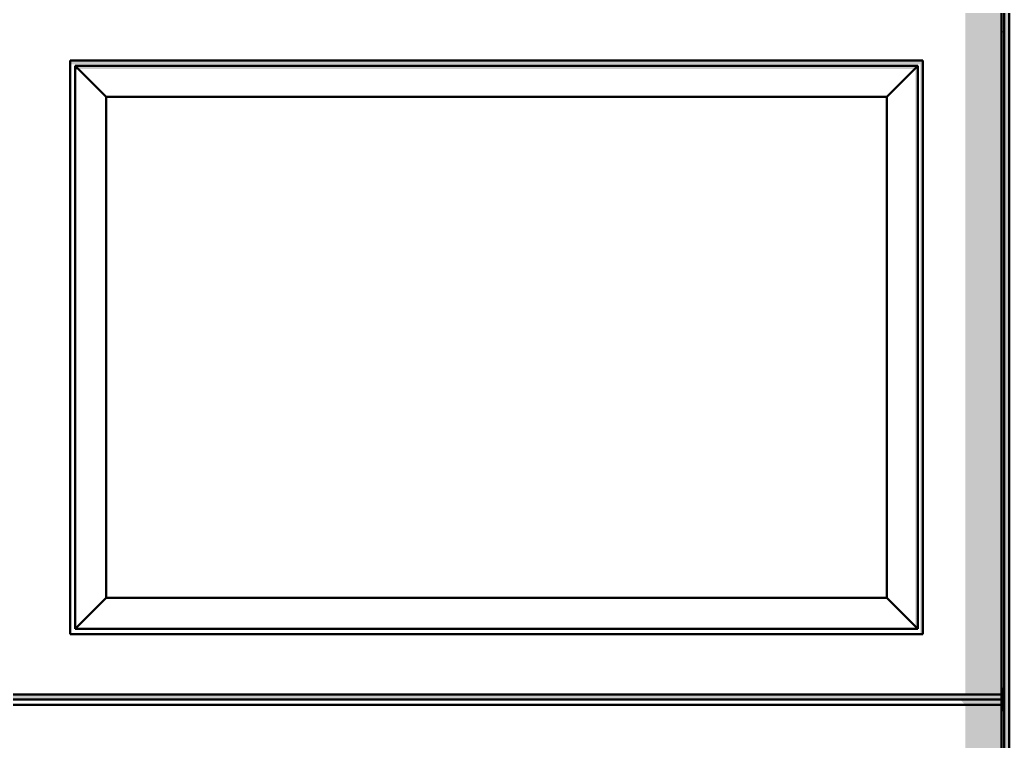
# Model space of a CAD drawing. Header units: millimetres. Extents: x 71293 to 106933, y -21112 to 4088.
# Drawn here: x 89964 to 91882, y -4625 to -3226 of the extents above; entities that cross this region are included whole.
import ezdxf

# ---------------------------------------------------------------- set-up
doc = ezdxf.new("R2010")
doc.units = ezdxf.units.MM
doc.header["$MEASUREMENT"] = 0
doc.linetypes.add('Wipeout_Contour', pattern=[1000, 0, -1000])
doc.layers.add('A - Fasadat', color=7, linetype='Continuous')
for name, color, linetype, lineweight, true_color in [('A - Fasadat_Pen_No__102', 7, 'Continuous', 50, 0xcccccc), ('A - Fasadat_Pen_No__181', 7, 'Continuous', 5, 0xe8e8e8), ('A - Fasadat_Pen_No__61', 7, 'Continuous', 5, 0x6a6a6a)]:
    doc.layers.add(name, color=color, linetype=linetype, lineweight=lineweight, true_color=true_color)

msp = doc.modelspace()

# ---------------------------------------------------------------- hatches: boundary and pattern name
at = {"layer": 'A - Fasadat_Pen_No__181', "linetype": 'Continuous', "lineweight": 0, "true_color": 0xededed}
for points in [[(91882, -1798.6), (91872.1, -1798.6), (91872.1, -6278.6), (91882, -6278.6)], [(91867.2, -4518.9), (91867.2, -4521.4), (91867.2, -4521.4), (91867.2, -4518.9)], [(91867.2, -4553.9), (91867.2, -5887.5), (91867.2, -5887.5), (91867.2, -5860), (91867.2, -5860), (91867.2, -5887.5), (91867.2, -5887.5), (91867.2, -4543.9), (91867.2, -4543.9)]]:
    msp.add_hatch(color=7, dxfattribs=at).paths.add_polyline_path(points)

# ---------------------------------------------------------------- linework, layer by layer
at = {"layer": 'A - Fasadat_Pen_No__102', "color": 254, "linetype": 'Continuous', "lineweight": 50, "true_color": 0xcccccc}
for p, q in [((91882, -1798.6), (91882, -6278.6)), ((90061.3, -3304.8), (91714.8, -3304.8)), ((90061.3, -4416.9), (90061.3, -3304.8)), ((91714.8, -3304.8), (91714.8, -4416.9)), ((91714.8, -4416.9), (90061.3, -4416.9))]:
    msp.add_line(p, q, dxfattribs=at)

# ---------------------------------------------------------------- wipeouts: each hides what was drawn before it
at = {"color": 254, "linetype": 'Wipeout_Contour', "lineweight": 0, "ltscale": 363798.245424}
msp.add_wipeout([(90071.3, -3314.8), (90131.3, -3374.8), (91644.8, -3374.8), (91704.8, -3314.8)], dxfattribs=at).dxf.layer = 'A - Fasadat'
at = {"color": 254, "linetype": 'Wipeout_Contour', "lineweight": 0, "ltscale": 363973.471928}
msp.add_wipeout([(90071.3, -4406.9), (91704.8, -4406.9), (91644.8, -4346.9), (90131.3, -4346.9)], dxfattribs=at).dxf.layer = 'A - Fasadat'

# ---------------------------------------------------------------- next in the draw order: wipeouts: each hides what was drawn before it
at = {"color": 254, "linetype": 'Wipeout_Contour', "lineweight": 0, "ltscale": 360741.81806}
msp.add_wipeout([(90071.3, -4406.9), (90131.3, -4346.9), (90131.3, -3374.8), (90071.3, -3314.8)], dxfattribs=at).dxf.layer = 'A - Fasadat'
at = {"color": 254, "linetype": 'Wipeout_Contour', "lineweight": 0, "ltscale": 367029.898989}
msp.add_wipeout([(91644.8, -3374.8), (91644.8, -4346.9), (91704.8, -4406.9), (91704.8, -3314.8)], dxfattribs=at).dxf.layer = 'A - Fasadat'
at = {"color": 254, "linetype": 'Wipeout_Contour', "lineweight": 0, "ltscale": 459908.476921}
msp.add_wipeout([(91868.8, -4526.4), (91868.8, -4526.7), (91868.8, -4527.4), (91872.1, -4527.4), (91872.1, -4526.4)], dxfattribs=at).dxf.layer = 'A - Fasadat'
at = {"color": 254, "linetype": 'Wipeout_Contour', "lineweight": 0, "ltscale": 356793.357794}
msp.add_wipeout([(86297.2, -4553.9), (91867.2, -4553.9), (91867.2, -4543.9), (86297.2, -4543.9)], dxfattribs=at).dxf.layer = 'A - Fasadat'

# ---------------------------------------------------------------- next in the draw order: hatches: boundary and pattern name
at = {"layer": 'A - Fasadat_Pen_No__181', "linetype": 'Continuous', "lineweight": 0, "true_color": 0xededed}
for points in [[(91704.8, -3314.8), (90071.3, -3314.8), (90077.6, -3321.1), (91698.4, -3321.1)], [(90077.6, -3321.1), (90071.3, -3314.8), (90071.3, -3321.8)], [(91704.8, -3314.8), (91698.4, -3321.1), (91700.1, -3321.3), (91700.1, -4402.3), (91704.8, -4406.9)], [(91700.1, -4402.3), (91699.8, -4406.9), (91704.8, -4406.9)], [(91868.8, -4526.4), (91868.8, -4526.7), (91868.8, -4527.4), (91872.1, -4527.4), (91872.1, -4526.4)]]:
    msp.add_hatch(color=7, dxfattribs=at).paths.add_polyline_path(points)

# ---------------------------------------------------------------- next in the draw order: linework, layer by layer
at = {"layer": 'A - Fasadat_Pen_No__102', "color": 254, "linetype": 'Continuous', "lineweight": 50, "true_color": 0xcccccc}
for p, q in [((90071.3, -4406.9), (90071.3, -3314.8)), ((90071.3, -3314.8), (91704.8, -3314.8)), ((91704.8, -3314.8), (91704.8, -4406.9)), ((91704.8, -4406.9), (90071.3, -4406.9))]:
    msp.add_line(p, q, dxfattribs=at)

# ---------------------------------------------------------------- next in the draw order: wipeouts: each hides what was drawn before it
at = {"color": 254, "linetype": 'Wipeout_Contour', "lineweight": 0, "ltscale": 363885.170719}
msp.add_wipeout([(90131.3, -3374.8), (90131.3, -4346.9), (91644.8, -4346.9), (91644.8, -3374.8)], dxfattribs=at).dxf.layer = 'A - Fasadat'

# ---------------------------------------------------------------- next in the draw order: hatches: boundary and pattern name
at = {"layer": 'A - Fasadat_Pen_No__181', "linetype": 'Continuous', "lineweight": 0, "true_color": 0xededed}
msp.add_hatch(color=7, dxfattribs=at).paths.add_polyline_path([(90061.3, -3304.8), (90061.3, -3311.8), (91709.7, -3311.8), (91709.7, -4416.9), (91714.8, -4416.9), (91714.8, -3304.8)])

# ---------------------------------------------------------------- next in the draw order: linework, layer by layer
at = {"layer": 'A - Fasadat_Pen_No__102', "color": 254, "linetype": 'Continuous', "lineweight": 50, "true_color": 0xcccccc}
for p, q in [((90071.3, -3314.8), (90131.3, -3374.8)), ((91644.8, -3374.8), (91704.8, -3314.8)), ((90131.3, -3374.8), (91644.8, -3374.8)), ((90131.3, -4346.9), (90131.3, -3374.8)), ((91644.8, -3374.8), (91644.8, -4346.9)), ((90131.3, -4346.9), (90071.3, -4406.9)), ((91644.8, -4346.9), (90131.3, -4346.9)), ((91704.8, -4406.9), (91644.8, -4346.9))]:
    msp.add_line(p, q, dxfattribs=at)

# ---------------------------------------------------------------- next in the draw order: wipeouts: each hides what was drawn before it
at = {"color": 254, "linetype": 'Wipeout_Contour', "lineweight": 0, "ltscale": 367928.059646}
msp.add_wipeout([(91868.8, -4527.4), (91868.8, -4530.1), (91872.1, -4530.1), (91872.1, -4527.4)], dxfattribs=at).dxf.layer = 'A - Fasadat'

# ---------------------------------------------------------------- next in the draw order: hatches: boundary and pattern name
at = {"layer": 'A - Fasadat_Pen_No__181', "linetype": 'Continuous', "lineweight": 0, "true_color": 0xededed}
msp.add_hatch(color=7, dxfattribs=at).paths.add_polyline_path([(91868.8, -4527.4), (91868.8, -4530.1), (91872.1, -4530.1), (91872.1, -4527.4)])

# ---------------------------------------------------------------- next in the draw order: wipeouts: each hides what was drawn before it
at = {"color": 254, "linetype": 'Wipeout_Contour', "lineweight": 0, "ltscale": 367928.694941}
msp.add_wipeout([(91868.8, -4530.1), (91868.8, -4533.9), (91872.1, -4533.9), (91872.1, -4530.1)], dxfattribs=at).dxf.layer = 'A - Fasadat'

# ---------------------------------------------------------------- next in the draw order: hatches: boundary and pattern name
at = {"layer": 'A - Fasadat_Pen_No__181', "linetype": 'Continuous', "lineweight": 0, "true_color": 0xededed}
msp.add_hatch(color=7, dxfattribs=at).paths.add_polyline_path([(91868.8, -4530.1), (91868.8, -4533.9), (91872.1, -4533.9), (91872.1, -4530.1)])

# ---------------------------------------------------------------- next in the draw order: wipeouts: each hides what was drawn before it
at = {"color": 254, "linetype": 'Wipeout_Contour', "lineweight": 0, "ltscale": 367929.434297}
msp.add_wipeout([(91868.8, -4533.9), (91868.8, -4537.6), (91872.1, -4537.6), (91872.1, -4533.9)], dxfattribs=at).dxf.layer = 'A - Fasadat'

# ---------------------------------------------------------------- next in the draw order: hatches: boundary and pattern name
at = {"layer": 'A - Fasadat_Pen_No__181', "linetype": 'Continuous', "lineweight": 0, "true_color": 0xededed}
msp.add_hatch(color=7, dxfattribs=at).paths.add_polyline_path([(91868.8, -4533.9), (91868.8, -4537.6), (91872.1, -4537.6), (91872.1, -4533.9)])

# ---------------------------------------------------------------- next in the draw order: wipeouts: each hides what was drawn before it
at = {"color": 254, "linetype": 'Wipeout_Contour', "lineweight": 0, "ltscale": 367930.079629}
msp.add_wipeout([(91872.1, -4537.6), (91868.8, -4537.6), (91868.8, -4540.4), (91872.1, -4540.4)], dxfattribs=at).dxf.layer = 'A - Fasadat'

# ---------------------------------------------------------------- next in the draw order: hatches: boundary and pattern name
at = {"layer": 'A - Fasadat_Pen_No__181', "linetype": 'Continuous', "lineweight": 0, "true_color": 0xededed}
msp.add_hatch(color=7, dxfattribs=at).paths.add_polyline_path([(91872.1, -4537.6), (91868.8, -4537.6), (91868.8, -4540.4), (91872.1, -4540.4)])

# ---------------------------------------------------------------- next in the draw order: wipeouts: each hides what was drawn before it
at = {"color": 254, "linetype": 'Wipeout_Contour', "lineweight": 0, "ltscale": 367930.458578}
msp.add_wipeout([(91872.1, -4540.4), (91868.8, -4540.4), (91868.8, -4541.4), (91872.1, -4541.4)], dxfattribs=at).dxf.layer = 'A - Fasadat'

# ---------------------------------------------------------------- next in the draw order: hatches: boundary and pattern name
at = {"layer": 'A - Fasadat_Pen_No__181', "linetype": 'Continuous', "lineweight": 0, "true_color": 0xededed}
msp.add_hatch(color=7, dxfattribs=at).paths.add_polyline_path([(91872.1, -4540.4), (91868.8, -4540.4), (91868.8, -4541.4), (91872.1, -4541.4)])

# ---------------------------------------------------------------- next in the draw order: wipeouts: each hides what was drawn before it
at = {"color": 254, "linetype": 'Wipeout_Contour', "lineweight": 0, "ltscale": 367917.794302}
msp.add_wipeout([(91867.2, -4521.4), (91867.2, -4533.9), (91868.7, -4533.9), (91868.7, -4521.4)], dxfattribs=at).dxf.layer = 'A - Fasadat'

# ---------------------------------------------------------------- next in the draw order: hatches: boundary and pattern name
at = {"layer": 'A - Fasadat_Pen_No__181', "linetype": 'Continuous', "lineweight": 0, "true_color": 0xededed}
msp.add_hatch(color=7, dxfattribs=at).paths.add_polyline_path([(91867.2, -4521.4), (91867.2, -4533.9), (91868.7, -4533.9), (91868.7, -4521.4)])

# ---------------------------------------------------------------- next in the draw order: wipeouts: each hides what was drawn before it
at = {"color": 254, "linetype": 'Wipeout_Contour', "lineweight": 0, "ltscale": 459899.848546}
msp.add_wipeout([(91867.2, -4540.3), (91867.2, -4543.9), (91868.8, -4543.9), (91868.7, -4533.9), (91867.2, -4533.9)], dxfattribs=at).dxf.layer = 'A - Fasadat'

# ---------------------------------------------------------------- next in the draw order: hatches: boundary and pattern name
at = {"layer": 'A - Fasadat_Pen_No__181', "linetype": 'Continuous', "lineweight": 0, "true_color": 0xededed}
msp.add_hatch(color=7, dxfattribs=at).paths.add_polyline_path([(91867.2, -4540.3), (91867.2, -4543.9), (91868.8, -4543.9), (91868.7, -4533.9), (91867.2, -4533.9)])

# ---------------------------------------------------------------- next in the draw order: wipeouts: each hides what was drawn before it
at = {"color": 254, "linetype": 'Wipeout_Contour', "lineweight": 0, "ltscale": 367923.453176}
msp.add_wipeout([(91867.2, -4543.9), (91867.2, -4566.4), (91868.8, -4566.4), (91868.8, -4543.9)], dxfattribs=at).dxf.layer = 'A - Fasadat'

# ---------------------------------------------------------------- next in the draw order: hatches: boundary and pattern name
at = {"layer": 'A - Fasadat_Pen_No__181', "linetype": 'Continuous', "lineweight": 0, "true_color": 0xededed}
msp.add_hatch(color=7, dxfattribs=at).paths.add_polyline_path([(91867.2, -4543.9), (91867.2, -4566.4), (91868.8, -4566.4), (91868.8, -4543.9)])

# ---------------------------------------------------------------- next in the draw order: wipeouts: each hides what was drawn before it
at = {"color": 254, "linetype": 'Wipeout_Contour', "lineweight": 0, "ltscale": 1563671.185201778}
msp.add_wipeout([(91868.9, -4521.4), (91868.7, -4521.4), (91868.7, -4533.9), (91868.8, -4543.9), (91868.8, -4543.9), (91868.8, -4566.4), (91868.9, -4566.4), (91868.9, -4541.4), (91868.8, -4541.4), (91868.8, -4540.4), (91868.8, -4537.6), (91868.8, -4533.9), (91868.8, -4530.1), (91868.8, -4527.4), (91868.8, -4526.7), (91868.8, -4526.4), (91868.9, -4526.4)], dxfattribs=at).dxf.layer = 'A - Fasadat'

# ---------------------------------------------------------------- next in the draw order: hatches: boundary and pattern name
at = {"layer": 'A - Fasadat_Pen_No__181', "linetype": 'Continuous', "lineweight": 0, "true_color": 0xededed}
for points in [[(91867.2, -3187.8), (91867.2, -4521.4), (91867.2, -4521.4), (91867.2, -4493.9), (91867.2, -4493.9), (91867.2, -4521.4), (91867.2, -4521.4), (91867.2, -3177.8), (91867.2, -3177.8)], [(91867.2, -4493.9), (91867.2, -4518.9), (91867.2, -4518.9), (91867.2, -4521.4), (91867.2, -4493.9)], [(91868.9, -4521.4), (91868.7, -4521.4), (91868.7, -4533.9), (91868.8, -4543.9), (91868.8, -4543.9), (91868.8, -4566.4), (91868.9, -4566.4), (91868.9, -4541.4), (91868.8, -4541.4), (91868.8, -4540.4), (91868.8, -4537.6), (91868.8, -4533.9), (91868.8, -4530.1), (91868.8, -4527.4), (91868.8, -4526.7), (91868.8, -4526.4), (91868.9, -4526.4)]]:
    msp.add_hatch(color=7, dxfattribs=at).paths.add_polyline_path(points)

# ---------------------------------------------------------------- next in the draw order: wipeouts: each hides what was drawn before it
at = {"color": 254, "linetype": 'Wipeout_Contour', "lineweight": 0, "ltscale": 643476.289985}
msp.add_wipeout([(91867.3, -3202.4), (91867.2, -3199.4), (91867.2, -3248.6), (91872.1, -3248.6), (91872.1, -3175.8), (91868.9, -3175.8), (91868.9, -3202.4)], dxfattribs=at).dxf.layer = 'A - Fasadat'
at = {"color": 254, "linetype": 'Wipeout_Contour', "lineweight": 0, "ltscale": 356791.318145}
msp.add_wipeout([(86297.2, -4533.9), (86297.2, -4543.9), (91867.2, -4543.9), (91867.2, -4533.9)], dxfattribs=at).dxf.layer = 'A - Fasadat'

# ---------------------------------------------------------------- next in the draw order: hatches: boundary and pattern name
at = {"layer": 'A - Fasadat_Pen_No__181', "linetype": 'Continuous', "lineweight": 0, "true_color": 0xededed}
for points in [[(91867.3, -3202.4), (91867.2, -3199.4), (91867.2, -3248.6), (91872.1, -3248.6), (91872.1, -3175.8), (91868.9, -3175.8), (91868.9, -3202.4)], [(86297.2, -4533.9), (86297.2, -4543.9), (91867.2, -4543.9), (91867.2, -4533.9)]]:
    msp.add_hatch(color=7, dxfattribs=at).paths.add_polyline_path(points)

# ---------------------------------------------------------------- next in the draw order: wipeouts: each hides what was drawn before it
at = {"color": 254, "linetype": 'Wipeout_Contour', "lineweight": 0, "ltscale": 551776.822934}
msp.add_wipeout([(91867.2, -4521.4), (91868.9, -4521.4), (91868.9, -4526.4), (91872.1, -4526.4), (91872.1, -3248.6), (91867.2, -3248.6)], dxfattribs=at).dxf.layer = 'A - Fasadat'
at = {"color": 254, "linetype": 'Wipeout_Contour', "lineweight": 0, "ltscale": 736160.397727}
msp.add_wipeout([(91867.2, -4566.4), (91867.2, -5887.5), (91868.9, -5887.5), (91868.9, -5892.5), (91872.1, -5892.5), (91872.1, -4541.4), (91868.9, -4541.4), (91868.9, -4566.4)], dxfattribs=at).dxf.layer = 'A - Fasadat'

# ---------------------------------------------------------------- next in the draw order: hatches: boundary and pattern name
at = {"layer": 'A - Fasadat_Pen_No__181', "linetype": 'Continuous', "lineweight": 0, "true_color": 0xededed}
for points in [[(91796.9, -3187.8), (91796.9, -4533.9), (91867.2, -4533.9), (91867.2, -3187.8)], [(91867.2, -4521.4), (91868.9, -4521.4), (91868.9, -4526.4), (91872.1, -4526.4), (91872.1, -3248.6), (91867.2, -3248.6)], [(86297.2, -4545.6), (91788.6, -4545.6), (91796.9, -4553.9), (91867.2, -4553.9), (91867.2, -4543.9), (86297.2, -4543.9)], [(91867.2, -4566.4), (91867.2, -5887.5), (91868.9, -5887.5), (91868.9, -5892.5), (91872.1, -5892.5), (91872.1, -4541.4), (91868.9, -4541.4), (91868.9, -4566.4)], [(91867.2, -4553.9), (91796.9, -4553.9), (91796.9, -5900), (91867.2, -5900)]]:
    msp.add_hatch(color=7, dxfattribs=at).paths.add_polyline_path(points)

# ---------------------------------------------------------------- next in the draw order: linework, layer by layer
at = {"layer": 'A - Fasadat_Pen_No__102', "color": 254, "linetype": 'Continuous', "lineweight": 50, "true_color": 0xcccccc}
for p, q in [((91872.1, -6278.6), (91872.1, -1798.6)), ((91867.2, -3187.8), (91867.2, -4533.9)), ((91867.2, -4521.4), (91867.2, -3199.4)), ((91867.2, -4521.4), (91867.2, -4493.9)), ((91867.2, -4493.9), (91867.2, -4521.4)), ((91867.2, -4521.4), (91868.7, -4521.4)), ((91868.7, -4521.4), (91868.7, -4533.9)), ((91868.9, -4521.4), (91868.7, -4521.4)), ((91868.8, -4526.4), (91868.8, -4527.4)), ((91868.8, -4526.4), (91872.1, -4526.4)), ((91868.9, -4526.4), (91868.9, -4521.4)), ((86297.2, -4533.9), (91867.2, -4533.9)), ((86297.2, -4543.9), (91867.2, -4543.9)), ((91867.2, -4533.9), (91867.2, -4543.9)), ((91867.2, -4533.9), (91868.7, -4533.9)), ((91867.2, -4566.4), (91867.2, -4543.9)), ((91867.2, -4543.9), (91867.2, -4553.9)), ((91867.2, -4543.9), (91868.8, -4543.9)), ((91868.7, -4533.9), (91868.8, -4543.9)), ((91868.8, -4527.4), (91868.8, -4530.1)), ((91868.8, -4530.1), (91868.8, -4533.9)), ((91868.8, -4533.9), (91868.8, -4537.6)), ((91868.8, -4537.6), (91868.8, -4540.4)), ((91868.8, -4540.4), (91868.8, -4541.4)), ((91868.8, -4541.4), (91872.1, -4541.4)), ((91868.8, -4543.9), (91868.8, -4543.9)), ((91868.8, -4543.9), (91868.8, -4566.4)), ((91868.9, -4566.4), (91868.9, -4541.4)), ((86297.2, -4553.9), (91867.2, -4553.9)), ((91867.2, -4553.9), (91867.2, -5900)), ((91867.2, -5887.5), (91867.2, -4566.4)), ((91867.2, -4566.4), (91868.8, -4566.4)), ((91868.8, -4566.4), (91868.9, -4566.4))]:
    msp.add_line(p, q, dxfattribs=at)
at = {"layer": 'A - Fasadat_Pen_No__61', "color": 251, "linetype": 'Continuous', "lineweight": 5, "true_color": 0x6a6a6a}
msp.add_line((91872.1, -3248.6), (91867.2, -3248.6), dxfattribs=at)

doc.saveas('drawing.dxf')
